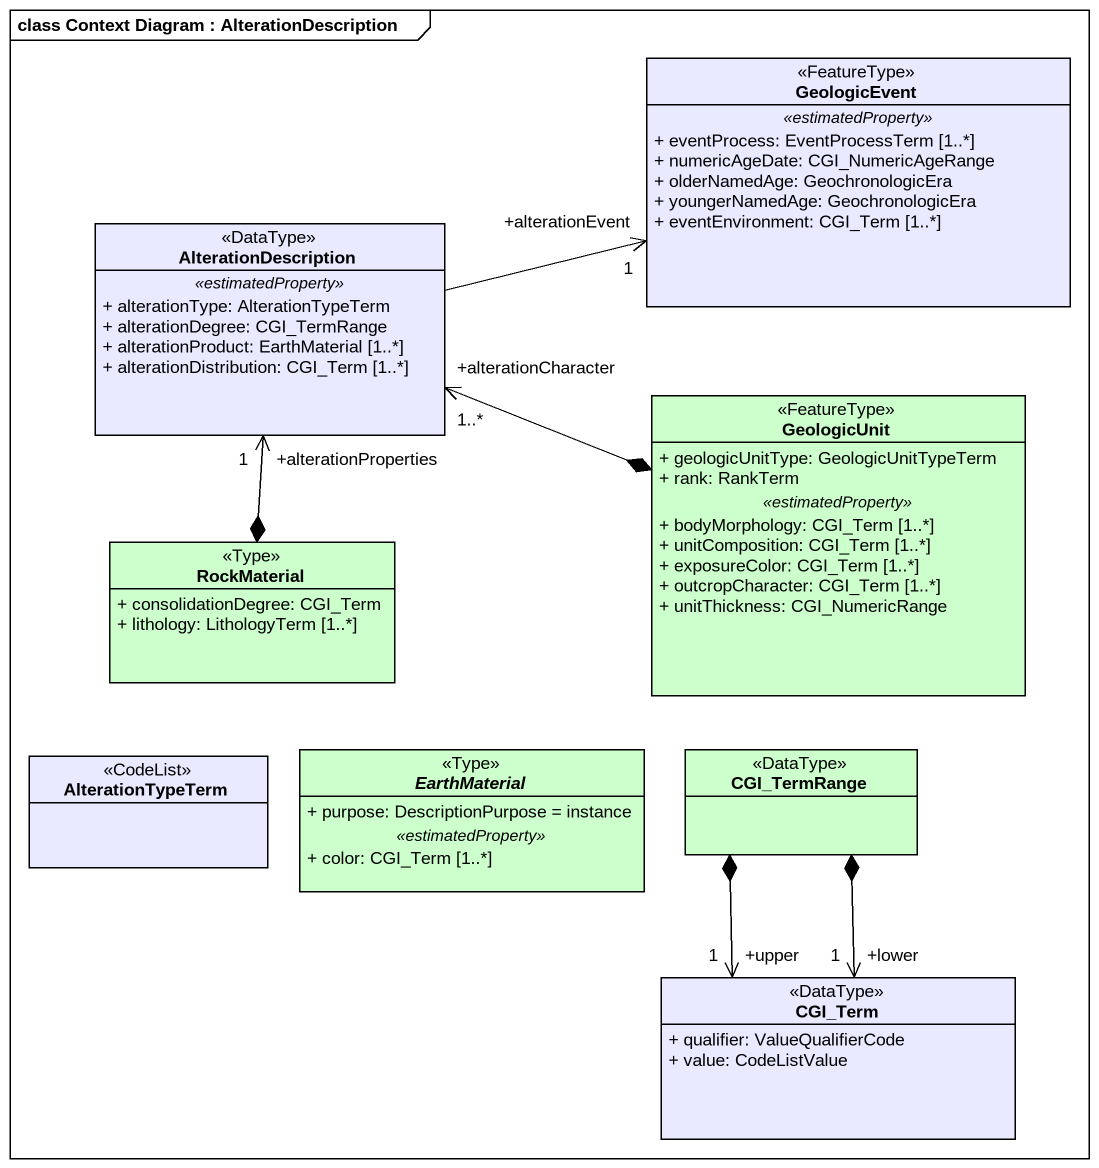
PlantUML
@startuml
mainframe class Context Diagram : AlterationDescription
hide circle
hide empty members
skinparam classAttributeIconSize 0
class GeologicEvent <<FeatureType>> #E9E9FF {
  .. <<estimatedProperty>> ..
  + eventProcess: EventProcessTerm [1..*]
  + numericAgeDate: CGI_NumericAgeRange
  + olderNamedAge: GeochronologicEra
  + youngerNamedAge: GeochronologicEra
  + eventEnvironment: CGI_Term [1..*]
}
class AlterationDescription <<DataType>> #E9E9FF {
  .. <<estimatedProperty>> ..
  + alterationType: AlterationTypeTerm
  + alterationDegree: CGI_TermRange
  + alterationProduct: EarthMaterial [1..*]
  + alterationDistribution: CGI_Term [1..*]
}
class GeologicUnit <<FeatureType>> #CCFFCC {
  + geologicUnitType: GeologicUnitTypeTerm
  + rank: RankTerm
  .. <<estimatedProperty>> ..
  + bodyMorphology: CGI_Term [1..*]
  + unitComposition: CGI_Term [1..*]
  + exposureColor: CGI_Term [1..*]
  + outcropCharacter: CGI_Term [1..*]
  + unitThickness: CGI_NumericRange
}
class RockMaterial <<Type>> #CCFFCC {
  + consolidationDegree: CGI_Term
  + lithology: LithologyTerm [1..*]
}
class AlterationTypeTerm <<CodeList>> #E9E9FF
abstract class EarthMaterial <<Type>> #CCFFCC {
  + purpose: DescriptionPurpose = instance
  .. <<estimatedProperty>> ..
  + color: CGI_Term [1..*]
}
class CGI_TermRange <<DataType>> #CCFFCC
class CGI_Term <<DataType>> #E9E9FF {
  + qualifier: ValueQualifierCode
  + value: CodeListValue
}
AlterationDescription -right-> "+alterationEvent\n1" GeologicEvent
GeologicUnit *-left-> "+alterationCharacter\n1..*" AlterationDescription
RockMaterial *-up-> "+alterationProperties\n1" AlterationDescription
CGI_TermRange *--> "+lower\n1" CGI_Term
CGI_TermRange *--> "+upper\n1" CGI_Term
@enduml
